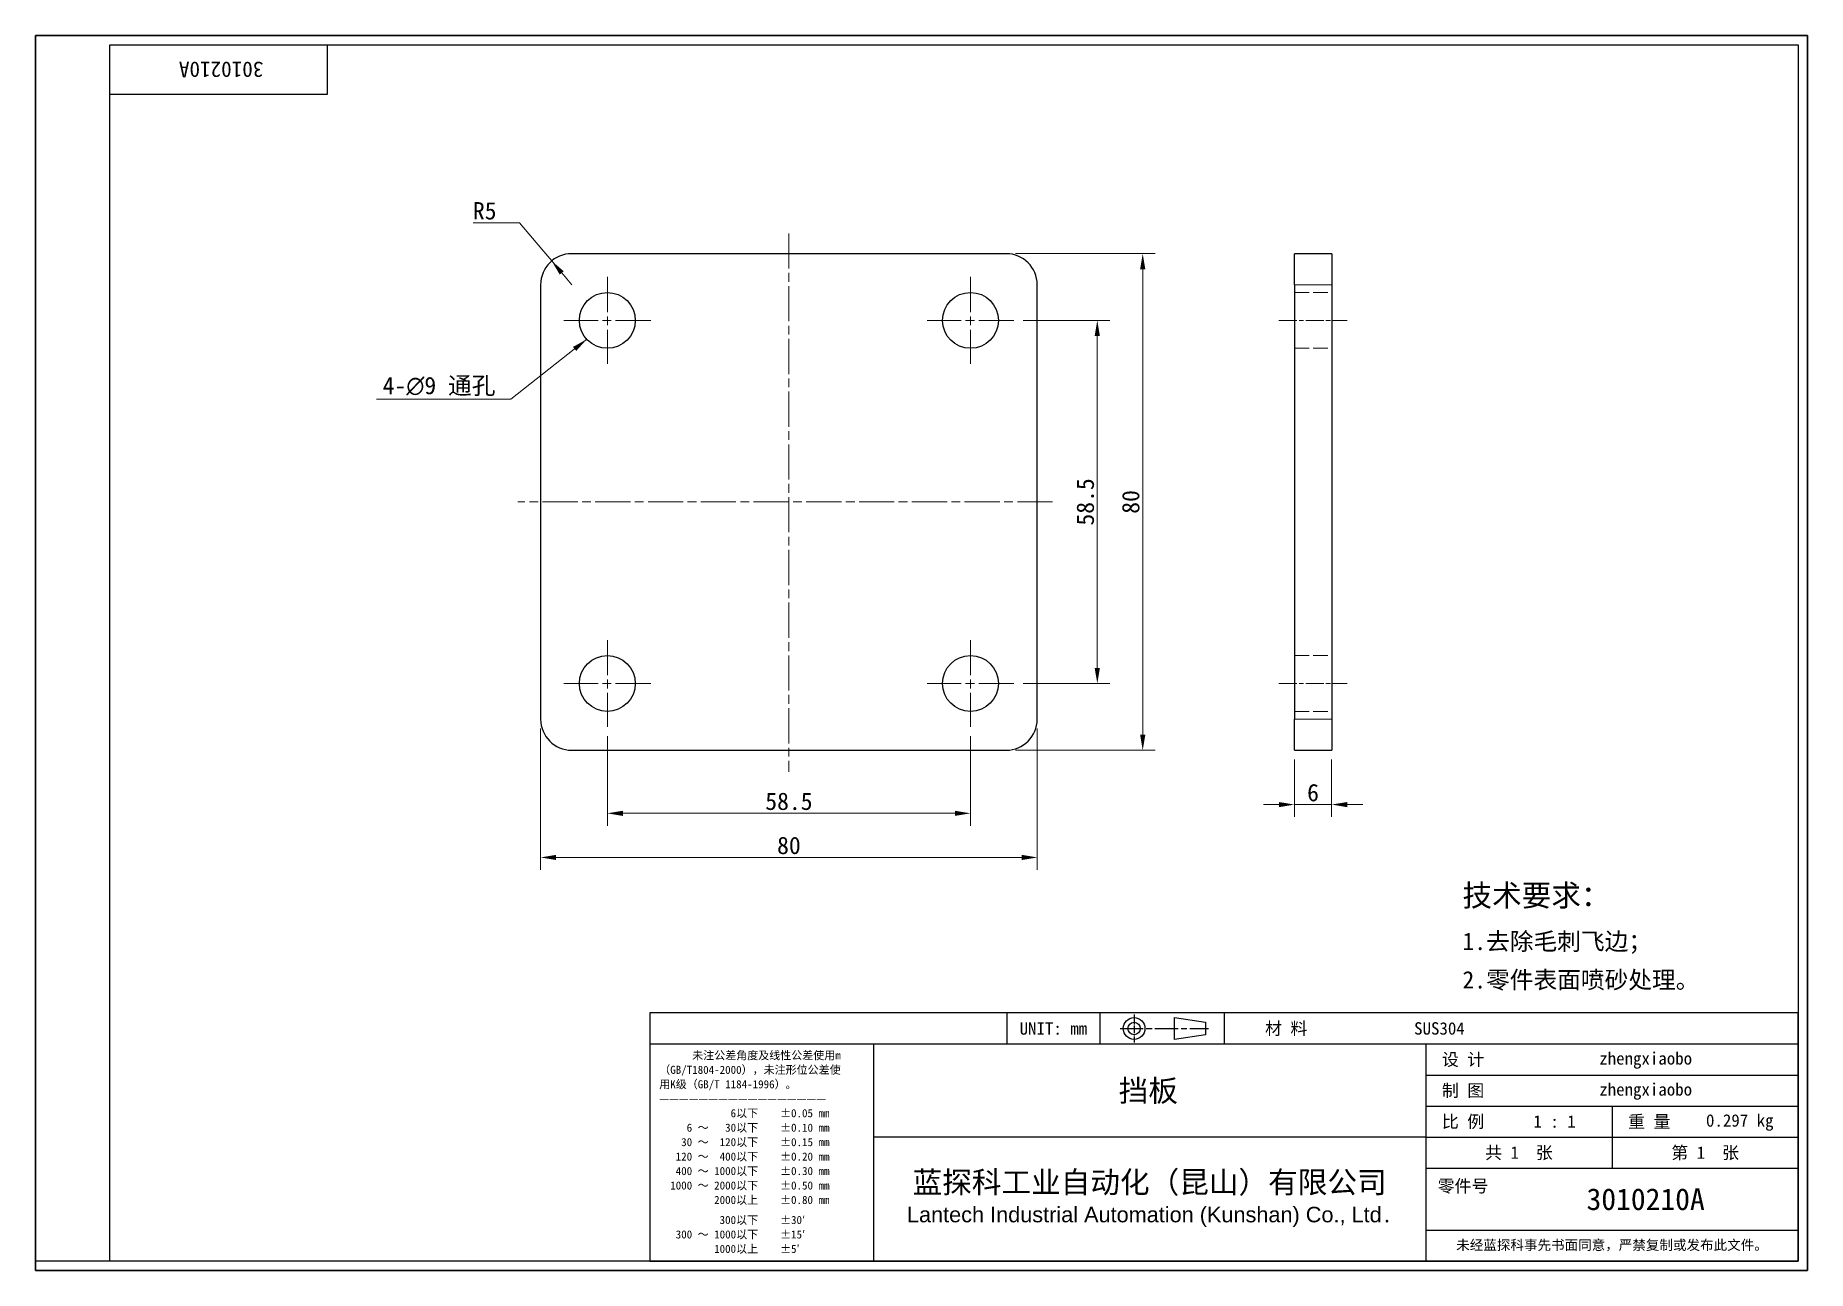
# Model space of a CAD drawing. Header units: millimetres. Extents: x 6 to 292, y 5 to 205.
import ezdxf
from ezdxf.enums import TextEntityAlignment as Align

# ---------------------------------------------------------------- set-up
doc = ezdxf.new("R2010")
doc.units = ezdxf.units.MM
doc.linetypes.add('CHAIN', pattern=[0.3543, 0.2362, -0.0295, 0.0591, -0.0295])
doc.linetypes.add('DASHED', pattern=[0.2067, 0.1654, -0.0413])
for name, color, linetype, lineweight in [('1', 7, 'Continuous', 18), ('可见 (ISO)', 7, 'Continuous', 25), ('可见窄的 (ISO)', 7, 'Continuous', 18), ('图框 (ISO)', 7, 'Continuous', 35), ('标题 (ISO)', 7, 'Continuous', 25)]:
    doc.layers.add(name, color=color, linetype=linetype, lineweight=lineweight)
for name, color, linetype, lineweight, true_color in [('中心标记 (ISO)', 1, 'CHAIN', 18, 0xff0000), ('中心线 (ISO)', 1, 'CHAIN', 18, 0xff0000), ('尺寸 (ISO)', 7, 'Continuous', 18, 0x008000), ('符号 (ISO)', 7, 'Continuous', 18, 0x008000), ('隐藏 (ISO)', 5, 'DASHED', 18, 0x0000ff)]:
    doc.layers.add(name, color=color, linetype=linetype, lineweight=lineweight, true_color=true_color)
doc.styles.add('文本样式164', font='SimSun.ttf')
doc.styles.add('文本样式165', font='SimSun.ttf')
doc.styles.add('文本样式74', font='SimSun.ttf')
doc.styles.add('最新国标', font='simfang.ttf')
doc.styles.add('注释文本 (ISO)', font='simfang.ttf')
doc.dimstyles.new('默认 (GB)', dxfattribs={"dimtxt": 2.8, "dimasz": 2.5, "dimexe": 2, "dimexo": 1.5, "dimgap": 0.5, "dimtad": 1, "dimtoh": 1, "dimdsep": 46, "dimtxsty": '最新国标', "dimcen": 0.09, "dimdle": 10, "dimclrd": 256, "dimclre": 256, "dimclrt": 256, "dimaunit": 1, "dimadec": 3, "dimazin": 2, "dimtfac": 0.535714, "dimtmove": 0, "dimatfit": 3, "dimfxl": 0, "dimtolj": 1, "dimtzin": 0, "dimlwd": -1, "dimlwe": -1, "dimarcsym": 0})
doc.dimstyles.new('默认 (GB)$7', dxfattribs={"dimtxt": 2.8, "dimasz": 2.5, "dimexe": 2, "dimexo": 1.5, "dimgap": 0.5, "dimtad": 1, "dimtoh": 1, "dimdsep": 46, "dimtxsty": '最新国标', "dimcen": 0.09, "dimdle": 10, "dimclrd": 256, "dimclre": 256, "dimclrt": 256, "dimaunit": 1, "dimadec": 3, "dimazin": 2, "dimtfac": 0.535714, "dimtmove": 0, "dimatfit": 3, "dimfxl": 0, "dimtolj": 1, "dimtzin": 0, "dimlwd": -1, "dimlwe": -1, "dimarcsym": 0})

# ---------------------------------------------------------------- blocks, each defined once
blk = doc.blocks.new('图框 最新国标')
at = {"layer": '图框 (ISO)'}
for p, q in [((6, 7), (6, 204.5)), ((6, 204.5), (291.5, 204.5)), ((291.5, 204.5), (291.5, 5.5)), ((6, 7), (6, 5.5)), ((6, 7), (6, 5.5)), ((291.5, 5.5), (6, 5.5))]:
    blk.add_line(p, q, dxfattribs=at)
at = {"layer": '图框 (ISO)', "color": 7, "linetype": 'Continuous', "lineweight": 25}
for p, q in [((18, 203), (290, 203)), ((18, 7), (18, 203)), ((18, 203), (290, 203)), ((53, 203), (53, 195)), ((290, 203), (290, 7)), ((290, 203), (290, 7)), ((53, 195), (18, 195)), ((290, 7), (6, 7)), ((290, 7), (18, 7))]:
    blk.add_line(p, q, dxfattribs=at)
at = {"layer": '图框 (ISO)', "style": '文本样式74'}
blk.add_attdef('零件代号_001', (42.72, 200.25), '', height=2.5, rotation=180, dxfattribs=at)
blk = doc.blocks.new('标题栏 最新国标')
at = {"layer": '标题 (ISO)'}
for p, q in [((381.98, -183.84), (196.98, -183.84)), ((196.98, -183.84), (196.98, -223.84)), ((254.48, -183.84), (254.48, -188.84)), ((269.48, -183.84), (269.48, -188.84)), ((281.48, -188.09), (281.48, -184.59)), ((281.48, -184.59), (286.48, -185.34)), ((286.48, -185.34), (286.48, -187.34)), ((289.48, -183.84), (289.48, -188.84)), ((381.98, -223.84), (381.98, -183.84)), ((383.48, -183.84), (383.48, -225.34)), ((286.48, -187.34), (281.48, -188.09)), ((196.98, -188.84), (381.98, -188.84)), ((232.98, -188.84), (232.98, -223.84)), ((321.98, -188.84), (321.98, -223.84)), ((321.98, -193.84), (381.98, -193.84)), ((321.98, -198.84), (381.98, -198.84)), ((351.98, -198.84), (351.98, -208.84)), ((321.98, -203.84), (232.98, -203.84)), ((321.98, -203.84), (381.98, -203.84)), ((321.98, -208.84), (381.98, -208.84)), ((321.98, -218.84), (381.98, -218.84)), ((196.98, -223.84), (381.98, -223.84)), ((383.48, -225.34), (196.98, -225.34))]:
    blk.add_line(p, q, dxfattribs=at)
at = {"layer": '标题 (ISO)', "linetype": 'CHAIN', "ltscale": 5.000333}
blk.add_line((274.98, -184.09), (274.98, -188.59), dxfattribs=at)
at = {"layer": '标题 (ISO)', "linetype": 'CHAIN', "ltscale": 15.834605}
blk.add_line((272.73, -186.34), (286.98, -186.34), dxfattribs=at)
at = {"layer": '标题 (ISO)'}
for radius in [1.75, 1]:
    blk.add_circle((274.98, -186.34), radius, dxfattribs=at)
at = {"layer": '1', "style": '文本样式164'}
for s, p in [('UNIT: mm', (261.98, -186.34)), ('材 料', (299.48, -186.34)), ('设 计', (327.98, -191.34)), ('制 图', (327.98, -196.34)), ('比 例', (327.98, -201.34)), ('重 量', (357.98, -201.34)), ('共 1  张', (336.98, -206.34)), ('第 1  张', (366.98, -206.34))]:
    blk.add_text(s, height=2, dxfattribs=at).set_placement(p, align=Align.MIDDLE_CENTER)
at = {"layer": '标题 (ISO)', "char_height": 2, "style": '注释文本 (ISO)'}
for s, insert, attachment_point, line_spacing_factor in [('{\\fSimSun|b0|i0|c134|p2;\\H0.65x;      未注公差角度及线性公差使用m\\P（GB/T1804-2000），未注形位公差使\\P用K级（GB/T 1184-1996）。\\P—————————————————\\P             6以下    ±0.05 mm\\P     6 ～   30以下    ±0.10 mm\\P    30 ～  120以下    ±0.15 mm\\P   120 ～  400以下    ±0.20 mm\\P   400 ～ 1000以下    ±0.30 mm\\P  1000 ～ 2000以下    ±0.50 mm\\P          2000以上    ±0.80 mm\\P\\H0.38462x;\\P\\H2.6x;           300以下    ±30′\\P   300 ～ 1000以下    ±15′\\P          1000以上    ±5′}', (198.48, -206.34), 4, 1.075116), ('{\\fMicrosoft YaHei|b0|i0|c134|p34;\\H1.75x;蓝探科工业自动化（昆山）有限公司\\P\\fArial|b0|i0|c0|p34;\\H0.71429x;Lantech Industrial Automation (Kunshan) Co., Ltd\\fFangSong|b0|i0|c134|p49;.\\H1.15195x; }', (277.48, -213.84), 5, 0.978695)]:
    blk.add_mtext(s, dxfattribs=dict(at, insert=insert, attachment_point=attachment_point, line_spacing_factor=line_spacing_factor))
at = {"layer": '标题 (ISO)', "attachment_point": 5, "style": '注释文本 (ISO)'}
for s, insert, char_height in [('\\fFangSong|b0|i0;零件号', (327.98, -211.84), 2), ('\\fSimSun|b0|i0;{\\H1.6000;未经蓝探科事先书面同意，严禁复制或发布此文件。}', (351.98, -221.34), 1.6)]:
    blk.add_mtext(s, dxfattribs=dict(at, insert=insert, char_height=char_height))
at = {"layer": '标题 (ISO)'}
for tag, p, height, style in [('材料_001', (320.09, -187.33), 2, '注释文本 (ISO)'), ('设计人_001', (349.92, -192.16), 2, '注释文本 (ISO)'), ('库存编号_001', (272.5, -198.11), 3.5, '文本样式165'), ('设计人_001', (349.92, -197.16), 2, '注释文本 (ISO)'), ('视图比例_001', (339.32, -202.33), 2, '注释文本 (ISO)'), ('质量\\P3;_001', (367.12, -202.16), 2, '注释文本 (ISO)'), ('零件代号_001', (347.87, -215.59), 3.5, '文本样式165')]:
    blk.add_attdef(tag, p, '', height=height, dxfattribs=dict(at, style=style))
blk = doc.blocks.new('*D5')
at = {"layer": 'Defpoints', "color": 0, "transparency": 16777216}
for p in [(98.14, 93.09), (156.64, 93.09), (156.64, 79.17)]:
    blk.add_point(p, dxfattribs=at)
at = {"layer": '尺寸 (ISO)', "color": 116, "true_color": 0x00803f, "transparency": 16777216}
for p, q in [((98.14, 91.59), (98.14, 77.17)), ((156.64, 91.59), (156.64, 77.17)), ((100.64, 79.17), (154.14, 79.17))]:
    blk.add_line(p, q, dxfattribs=at)
for points in [[(100.64, 79.58), (100.64, 78.75), (98.14, 79.17)], [(154.14, 79.58), (154.14, 78.75), (156.64, 79.17)]]:
    blk.add_solid(points, dxfattribs=at)
at = {"layer": '尺寸 (ISO)', "transparency": 16777216, "insert": (127.39, 81.09), "char_height": 2.8, "attachment_point": 5, "style": '最新国标'}
blk.add_mtext('\\A1;58.5', dxfattribs=at)
blk = doc.blocks.new('*D6')
at = {"layer": 'Defpoints', "color": 0, "transparency": 16777216}
for p in [(87.39, 94.34), (167.39, 94.34), (167.39, 72.06)]:
    blk.add_point(p, dxfattribs=at)
at = {"layer": '尺寸 (ISO)', "color": 116, "true_color": 0x00803f, "transparency": 16777216}
for p, q in [((87.39, 92.84), (87.39, 70.06)), ((167.39, 92.84), (167.39, 70.06)), ((89.89, 72.06), (164.89, 72.06))]:
    blk.add_line(p, q, dxfattribs=at)
for points in [[(89.89, 72.48), (89.89, 71.64), (87.39, 72.06)], [(164.89, 72.48), (164.89, 71.64), (167.39, 72.06)]]:
    blk.add_solid(points, dxfattribs=at)
at = {"layer": '尺寸 (ISO)', "transparency": 16777216, "insert": (127.39, 73.98), "char_height": 2.8, "attachment_point": 5, "style": '最新国标'}
blk.add_mtext('\\A1;80', dxfattribs=at)
blk = doc.blocks.new('*D7')
at = {"layer": 'Defpoints', "color": 0, "transparency": 16777216}
for p in [(163.64, 158.59), (177.07, 158.59), (163.64, 100.09)]:
    blk.add_point(p, dxfattribs=at)
at = {"layer": '尺寸 (ISO)', "color": 116, "true_color": 0x00803f, "transparency": 16777216}
for p, q in [((165.14, 158.59), (179.07, 158.59)), ((177.07, 102.59), (177.07, 156.09)), ((165.14, 100.09), (179.07, 100.09))]:
    blk.add_line(p, q, dxfattribs=at)
for points in [[(176.65, 156.09), (177.49, 156.09), (177.07, 158.59)], [(176.65, 102.59), (177.49, 102.59), (177.07, 100.09)]]:
    blk.add_solid(points, dxfattribs=at)
at = {"layer": '尺寸 (ISO)', "transparency": 16777216, "insert": (175.15, 129.34), "char_height": 2.8, "attachment_point": 5, "rotation": 90, "style": '最新国标'}
blk.add_mtext('\\A1;58.5', dxfattribs=at)
blk = doc.blocks.new('*D8')
at = {"layer": 'Defpoints', "color": 0, "transparency": 16777216}
for p in [(162.39, 169.34), (184.39, 169.34), (162.39, 89.34)]:
    blk.add_point(p, dxfattribs=at)
at = {"layer": '尺寸 (ISO)', "color": 116, "true_color": 0x00803f, "transparency": 16777216}
for p, q in [((163.89, 169.34), (186.39, 169.34)), ((184.39, 91.84), (184.39, 166.84)), ((163.89, 89.34), (186.39, 89.34))]:
    blk.add_line(p, q, dxfattribs=at)
for points in [[(183.97, 166.84), (184.81, 166.84), (184.39, 169.34)], [(183.97, 91.84), (184.81, 91.84), (184.39, 89.34)]]:
    blk.add_solid(points, dxfattribs=at)
at = {"layer": '尺寸 (ISO)', "transparency": 16777216, "insert": (182.47, 129.34), "char_height": 2.8, "attachment_point": 5, "rotation": 90, "style": '最新国标'}
blk.add_mtext('\\A1;80', dxfattribs=at)
blk = doc.blocks.new('*D9')
at = {"layer": 'Defpoints', "color": 0, "transparency": 16777216}
for p in [(89.17, 168.16), (92.39, 164.34)]:
    blk.add_point(p, dxfattribs=at)
at = {"layer": '尺寸 (ISO)', "color": 116, "true_color": 0x00803f, "transparency": 16777216}
for p, q in [((76.53, 174.32), (83.98, 174.32)), ((83.98, 174.32), (87.56, 170.07)), ((89.17, 168.16), (87.56, 170.07)), ((92.39, 164.34), (89.17, 168.16)), ((90.78, 166.25), (92.39, 164.34))]:
    blk.add_line(p, q, dxfattribs=at)
blk.add_solid([(91.1, 166.52), (90.46, 165.98), (89.17, 168.16)], dxfattribs=at)
at = {"layer": '尺寸 (ISO)', "transparency": 16777216, "insert": (78.38, 176.23), "char_height": 2.8, "attachment_point": 5, "style": '最新国标'}
blk.add_mtext('\\A1;R5', dxfattribs=at)
blk = doc.blocks.new('*D10')
at = {"layer": 'Defpoints', "color": 0, "transparency": 16777216}
for p in [(208.83, 89.34), (214.83, 89.34), (214.83, 80.58)]:
    blk.add_point(p, dxfattribs=at)
at = {"layer": '尺寸 (ISO)', "color": 116, "true_color": 0x00803f, "transparency": 16777216}
for p, q in [((208.83, 87.84), (208.83, 78.58)), ((214.83, 87.84), (214.83, 78.58)), ((206.33, 80.58), (203.83, 80.58)), ((208.83, 80.58), (211.33, 80.58)), ((211.33, 80.58), (212.33, 80.58)), ((214.83, 80.58), (212.33, 80.58)), ((217.33, 80.58), (219.83, 80.58))]:
    blk.add_line(p, q, dxfattribs=at)
for points in [[(206.33, 80.99), (206.33, 80.16), (208.83, 80.58)], [(217.33, 80.99), (217.33, 80.16), (214.83, 80.58)]]:
    blk.add_solid(points, dxfattribs=at)
at = {"layer": '尺寸 (ISO)', "transparency": 16777216, "insert": (211.83, 82.49), "char_height": 2.8, "attachment_point": 5, "style": '最新国标'}
blk.add_mtext('\\A1;6', dxfattribs=at)

msp = doc.modelspace()

# ---------------------------------------------------------------- linework, layer by layer
at = {"layer": '中心标记 (ISO)', "ltscale": 23.990969}
for p, q in [((98.1394, 165.5877), (98.1394, 151.5877)), ((156.6394, 165.5877), (156.6394, 151.5877)), ((105.1394, 158.5877), (91.1394, 158.5877)), ((163.6394, 158.5877), (149.6394, 158.5877)), ((98.1394, 107.0877), (98.1394, 93.0877)), ((156.6394, 107.0877), (156.6394, 93.0877)), ((105.1394, 100.0877), (91.1394, 100.0877)), ((163.6394, 100.0877), (149.6394, 100.0877))]:
    msp.add_line(p, q, dxfattribs=at)
at = {"layer": '中心线 (ISO)', "ltscale": 23.990969}
for p, q in [((127.3894, 172.6107), (127.3894, 85.8744)), ((169.8624, 129.3377), (83.7267, 129.3377))]:
    msp.add_line(p, q, dxfattribs=at)
at = {"layer": '中心线 (ISO)', "ltscale": 12.223182}
for p, q in [((206.3318, 158.5877), (217.3318, 158.5877)), ((206.3318, 100.0877), (217.3318, 100.0877))]:
    msp.add_line(p, q, dxfattribs=at)
at = {"layer": '可见 (ISO)'}
for p, q in [((162.3894, 169.3377), (92.3894, 169.3377)), ((214.8318, 169.3377), (208.8318, 169.3377)), ((208.8318, 164.3377), (208.8318, 169.3377)), ((214.8318, 169.3377), (214.8318, 164.3377)), ((87.3894, 164.3377), (87.3894, 94.3377)), ((167.3894, 94.3377), (167.3894, 164.3377)), ((208.8318, 164.3377), (208.8318, 94.3377)), ((214.8318, 164.3377), (214.8318, 94.3377)), ((208.8318, 89.3377), (208.8318, 94.3377)), ((214.8318, 94.3377), (214.8318, 89.3377)), ((92.3894, 89.3377), (162.3894, 89.3377)), ((208.8318, 89.3377), (214.8318, 89.3377))]:
    msp.add_line(p, q, dxfattribs=at)
for centre in [(98.1394, 158.5877), (156.6394, 158.5877), (98.1394, 100.0877), (156.6394, 100.0877)]:
    msp.add_circle(centre, 4.5, dxfattribs=at)
for centre, start, end in [((92.3894, 164.3377), 90, 180), ((162.3894, 164.3377), 0, 90), ((92.3894, 94.3377), 180, 270), ((162.3894, 94.3377), 270, 0)]:
    msp.add_arc(centre, 5, start, end, dxfattribs=at)
at = {"layer": '可见窄的 (ISO)'}
for p, q in [((208.8318, 164.3377), (214.8318, 164.3377)), ((214.8318, 94.3377), (208.8318, 94.3377))]:
    msp.add_line(p, q, dxfattribs=at)
at = {"layer": '隐藏 (ISO)', "ltscale": 14.513788}
for p, q in [((208.8318, 163.0877), (214.8318, 163.0877)), ((208.8318, 154.0877), (214.8318, 154.0877)), ((208.8318, 104.5877), (214.8318, 104.5877)), ((208.8318, 95.5877), (214.8318, 95.5877))]:
    msp.add_line(p, q, dxfattribs=at)

# ---------------------------------------------------------------- block references
msp.add_blockref('图框 最新国标', (0, 0)).add_auto_attribs({'零件代号_001': '3010210A'})
ref = msp.add_blockref('标题栏 最新国标', (-91.9825, 230.8443))
ref.add_attrib('零件代号_001', '3010210A', (255.8911, 15.25), dxfattribs={"layer": '标题 (ISO)', "height": 3.5, "style": '文本样式165'})
ref.add_attrib('库存编号_001', '挡板', (180.514, 32.7304), dxfattribs={"layer": '标题 (ISO)', "height": 3.5, "style": '文本样式165'})
ref.add_attrib('质量\\P3;_001', '0.297 kg', (275.1371, 28.6829), dxfattribs={"layer": '标题 (ISO)', "height": 2, "style": '注释文本 (ISO)'})
ref.add_attrib('视图比例_001', '1 : 1', (247.3371, 28.5171), dxfattribs={"layer": '标题 (ISO)', "height": 2, "style": '注释文本 (ISO)'})
ref.add_attrib('设计人_001', 'zhengxiaobo', (257.9371, 38.6829), dxfattribs={"layer": '标题 (ISO)', "height": 2, "style": '注释文本 (ISO)'})
ref.add_attrib('设计人_001', 'zhengxiaobo', (257.9371, 33.6829), dxfattribs={"layer": '标题 (ISO)', "height": 2, "style": '注释文本 (ISO)'})
ref.add_attrib('材料_001', 'SUS304', (228.1114, 43.5114), dxfattribs={"layer": '标题 (ISO)', "height": 2, "style": '注释文本 (ISO)'})

# ---------------------------------------------------------------- texts
at = {"layer": '符号 (ISO)'}
for s, insert, char_height, width, attachment_point, line_spacing_factor, style in [('4-\\fAIGDT|b0|i0;{\\H2.8000;n}\\fFangSong|b0|i0;{\\H2.8000;9 通孔}', (80.1066, 146.3897), 2.8, 20.10414, 9, 0.49, '最新国标'), ('{\\H1.75x;技术要求：\\P\\H0.8x;1.去除毛刺飞边；\\P2.零件表面喷砂处理。}', (235.8971, 59.149), 2, 41.91813, 4, 1.32748, '注释文本 (ISO)')]:
    msp.add_mtext(s, dxfattribs=dict(at, insert=insert, char_height=char_height, width=width, attachment_point=attachment_point, line_spacing_factor=line_spacing_factor, style=style))

# ---------------------------------------------------------------- dimensions: what is measured, and where the dimension line sits
at = {"layer": '尺寸 (ISO)', "color": 116, "true_color": 0x00803f}
dim = msp.add_radius_dim(center=(92.3894, 164.3377), mpoint=(89.1666, 168.1605), dimstyle='默认 (GB)', override={"dimgap": 0.5, "dimtih": 1, "dimdec": 2, "dimlfac": 1, "dimcen": 0, "dimtol": 0, "dimlim": 0, "dimtp": 0, "dimtm": 0, "dimtdec": 2}, dxfattribs=at)
dim.commit()
dim.dimension.update_dxf_attribs({"geometry": '*D9', "text_midpoint": (78.3821, 174.3151), "dimtype": 164})
for base, p1, p2, angle, override, picture, middle in [((184.3894, 169.3377), (162.3894, 89.3377), (162.3894, 169.3377), 270, {"dimgap": 0.5, "dimtoh": 0, "dimdec": 2, "dimtol": 0, "dimlim": 0, "dimtp": 0, "dimtm": 0, "dimtdec": 2, "dimtofl": 0, "dimatfit": 1}, '*D8', (184.3894, 129.3377)), ((177.0704, 158.5877), (163.6394, 100.0877), (163.6394, 158.5877), 90, {"dimgap": 0.5, "dimtoh": 0, "dimdec": 2, "dimtol": 0, "dimlim": 0, "dimtp": 0, "dimtm": 0, "dimtdec": 2, "dimtofl": 0, "dimatfit": 1}, '*D7', (177.0704, 129.3377)), ((167.3894, 72.0591), (87.3894, 94.3377), (167.3894, 94.3377), 180, {"dimgap": 0.5, "dimtoh": 0, "dimdec": 2, "dimtol": 0, "dimlim": 0, "dimtp": 0, "dimtm": 0, "dimtdec": 2, "dimtofl": 0, "dimatfit": 1}, '*D6', (127.3894, 72.0591)), ((156.6394, 79.1681), (98.1394, 93.0877), (156.6394, 93.0877), 180, {"dimgap": 0.5, "dimtoh": 0, "dimdec": 2, "dimtol": 0, "dimlim": 0, "dimtp": 0, "dimtm": 0, "dimtdec": 2, "dimtofl": 0, "dimatfit": 1}, '*D5', (127.3894, 79.1681)), ((214.8318, 80.5766), (208.8318, 89.3377), (214.8318, 89.3377), 180, {"dimgap": 0.5, "dimtoh": 0, "dimdec": 2, "dimtol": 0, "dimlim": 0, "dimtp": 0, "dimtm": 0, "dimtdec": 2, "dimtofl": 0}, '*D10', (211.8318, 80.5766))]:
    dim = msp.add_linear_dim(base=base, p1=p1, p2=p2, angle=angle, dimstyle='默认 (GB)', override=override, dxfattribs=at)
    dim.commit()
    dim.dimension.update_dxf_attribs({"geometry": picture, "text_midpoint": middle, "dimtype": 160})

# ---------------------------------------------------------------- leaders
at = {"layer": '符号 (ISO)', "annotation_type": 0, "has_hookline": 1, "hookline_direction": 1, "text_width": 19.177}
msp.add_leader([(94.8274, 155.5413), (82.6066, 145.923), (80.1066, 145.923)], dimstyle='默认 (GB)$7', override={"dimgap": 0, "dimtad": 1}, dxfattribs=at)

doc.saveas('drawing.dxf')
